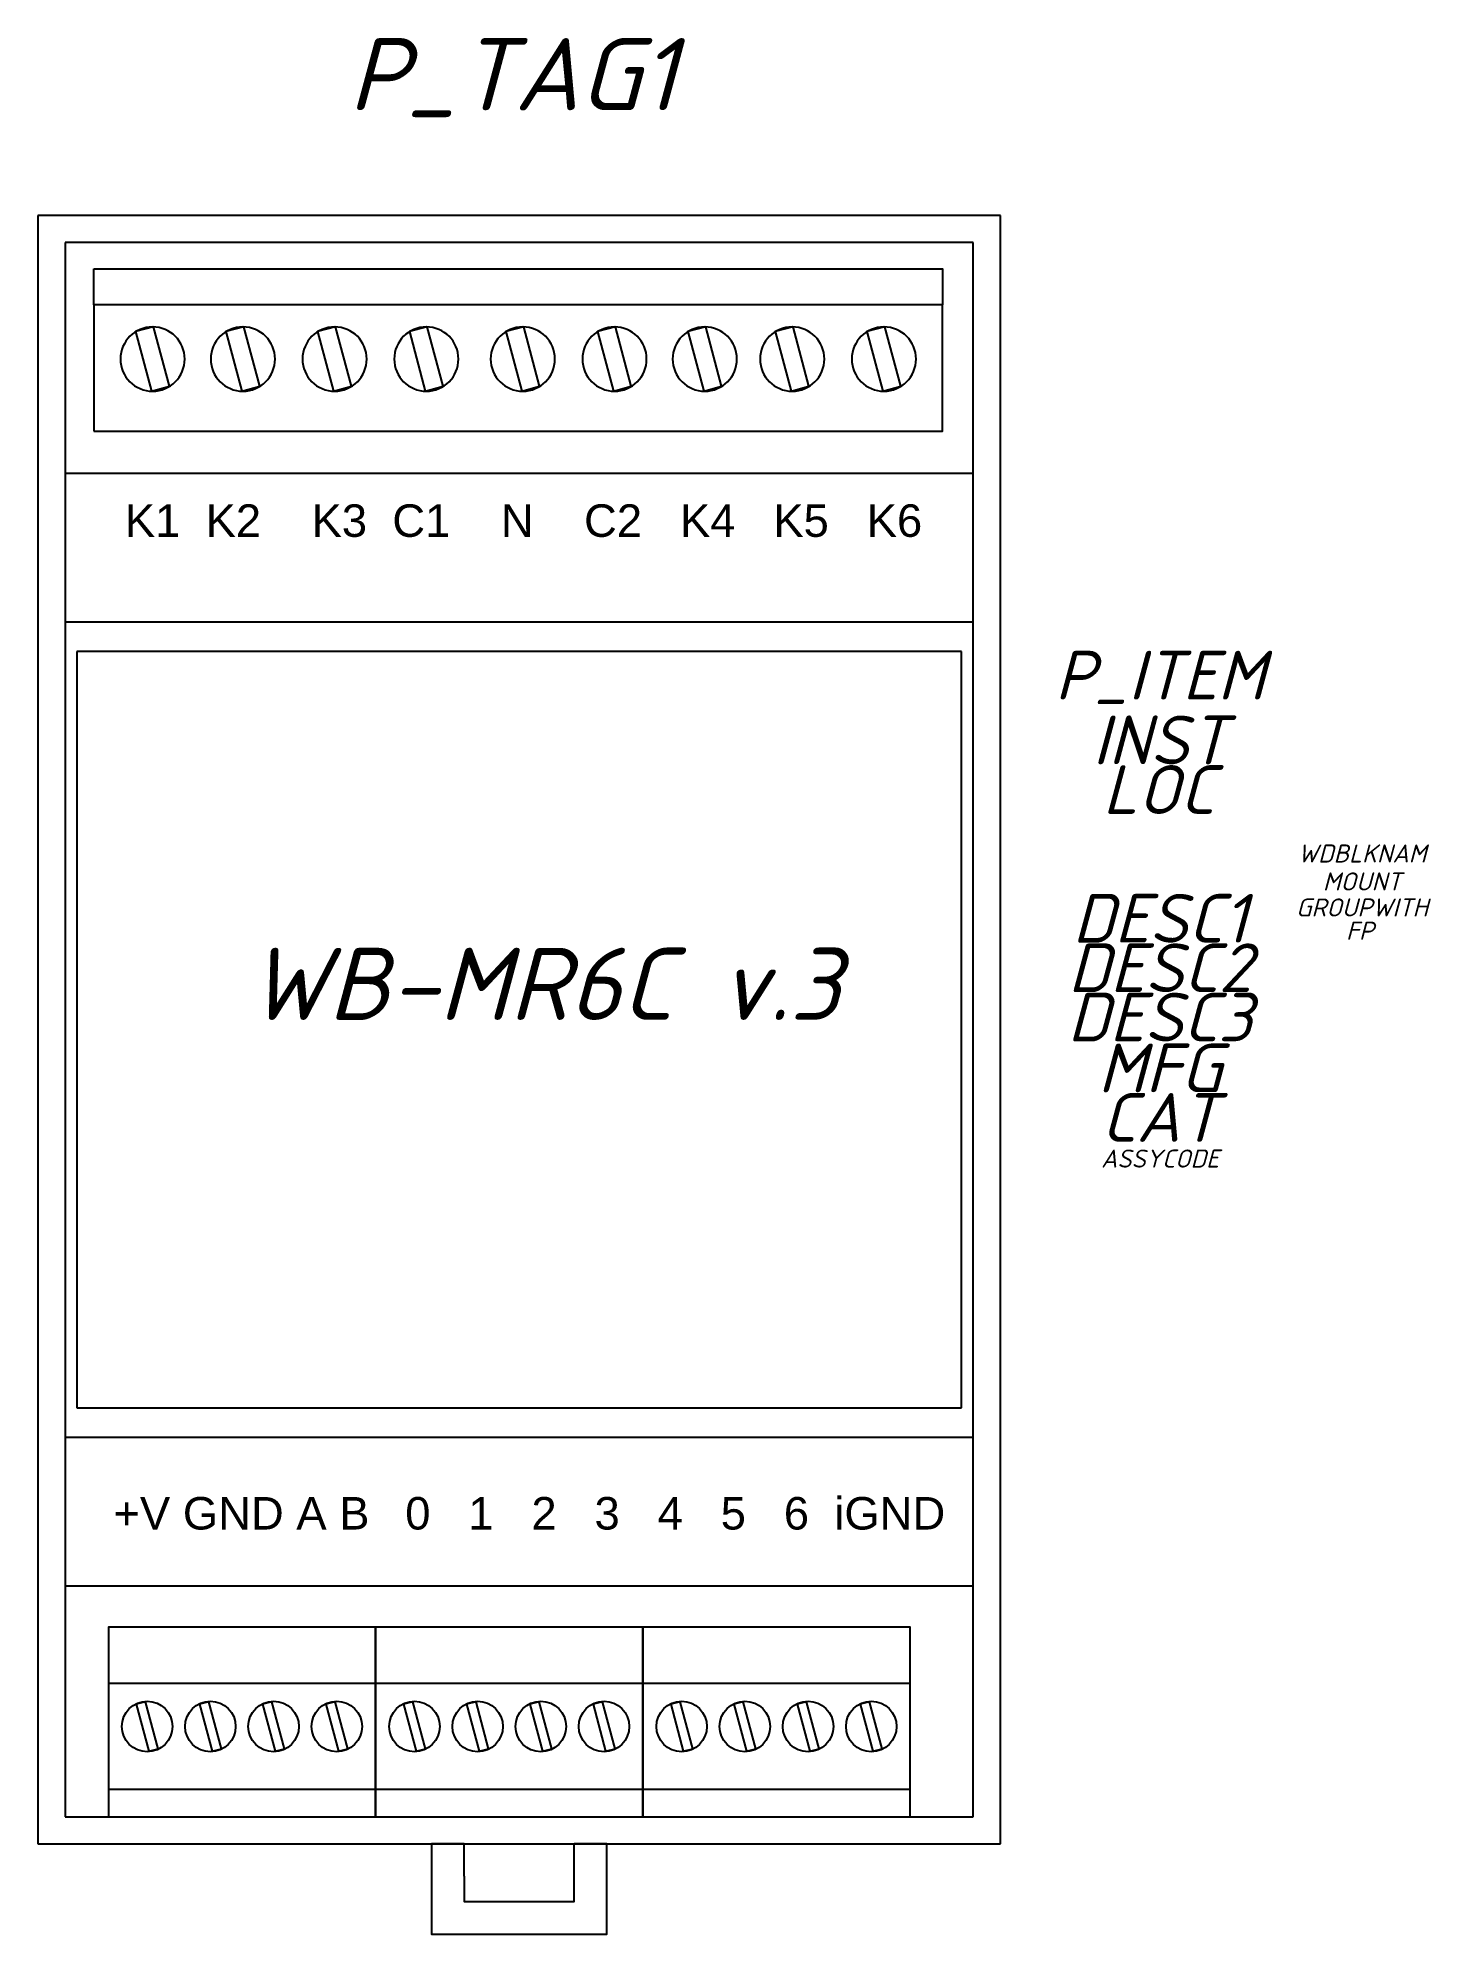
# Model space of a CAD drawing. Header units: millimetres. Extents: x 0 to 77, y -28 to 78.
import ezdxf
from ezdxf.enums import TextEntityAlignment as Align

# ---------------------------------------------------------------- set-up
doc = ezdxf.new("R2010")
doc.units = ezdxf.units.MM
doc.header["$LTSCALE"] = 6
doc.layers.add('Винты', color=8, linetype='Continuous')
doc.layers.add('Клеммники', color=125, linetype='Continuous')
doc.styles.add('WD_IEC', font='isocpeui.ttf', dxfattribs={"height": 2.5})
doc.styles.add('Подписи к клеммникам', font='arial.ttf', dxfattribs={"height": 1.8})

# ---------------------------------------------------------------- blocks, each defined once
blk = doc.blocks.new('*U0')
at = {"layer": 'Винты'}
blk.add_lwpolyline([(0.09, -1.37), (0.61, -1.24), (-0.09, 1.37), (-0.61, 1.24)], close=True, dxfattribs=at)
blk.add_circle((0, 0), 1.4, dxfattribs=at)
blk = doc.blocks.new('*U1')
at = {"layer": 'Клеммники', "color": 0, "linetype": 'ByBlock', "lineweight": -2, "transparency": 16777216}
for p in [(0, 0), (3.5, 0), (7, 0), (10.5, 0)]:
    blk.add_blockref('*U0', p, dxfattribs=at)

msp = doc.modelspace()

# ---------------------------------------------------------------- linework, layer by layer
for p, q in [((53.3, 67.67), (0, 67.67)), ((0, 67.67), (0, -22.53)), ((53.3, -22.53), (53.3, 67.67)), ((51.8, 66.17), (1.5, 66.17)), ((1.5, 66.17), (1.5, -21.03)), ((51.8, -21.03), (51.8, 66.17)), ((51.8, 53.38), (1.5, 53.38)), ((53.3, -8.24), (53.3, 53.38)), ((51.8, 45.14), (1.5, 45.14)), ((51.15, 43.52), (2.15, 43.52)), ((2.15, 43.52), (2.15, 1.62)), ((51.15, 1.62), (51.15, 43.52)), ((2.15, 1.62), (51.15, 1.62)), ((1.5, 0), (51.8, 0)), ((53.3, 0), (53.3, 0)), ((1.5, -8.24), (51.8, -8.24)), ((3.9, -10.53), (3.9, -10.53)), ((18.7, -10.53), (18.7, -10.53)), ((33.5, -10.53), (33.5, -10.53)), ((1.5, -21.03), (51.8, -21.03)), ((0, -22.53), (53.3, -22.53)), ((23.6, -24.33), (23.6, -22.53)), ((29.7, -24.33), (29.7, -22.53))]:
    msp.add_line(p, q)
for points in [[(0, 45.14), (0, 45.14), (0, 0)], [(23.6, -22.53), (21.8, -22.53), (21.8, -27.53), (31.5, -27.53), (31.5, -22.53), (29.7, -22.53)], [(23.6, -24.33), (23.6, -25.73), (29.7, -25.73), (29.7, -24.33)]]:
    msp.add_lwpolyline(points)
for points in [[(3.9, -21.03), (18.7, -21.03), (18.7, -10.53), (3.9, -10.53)], [(3.9, -13.63), (18.7, -13.63), (18.7, -10.53), (3.9, -10.53)], [(18.7, -21.03), (33.5, -21.03), (33.5, -10.53), (18.7, -10.53)], [(18.7, -13.63), (33.5, -13.63), (33.5, -10.53), (18.7, -10.53)], [(33.5, -21.03), (48.3, -21.03), (48.3, -10.53), (33.5, -10.53)], [(33.5, -13.63), (48.3, -13.63), (48.3, -10.53), (33.5, -10.53)], [(3.9, -21.03), (18.7, -21.03), (18.7, -19.53), (3.9, -19.53)], [(18.7, -21.03), (33.5, -21.03), (33.5, -19.53), (18.7, -19.53)], [(33.5, -21.03), (48.3, -21.03), (48.3, -19.53), (33.5, -19.53)]]:
    msp.add_lwpolyline(points, close=True)
at = {"layer": 'Винты'}
for p, q in [((6.4, 61.5), (5.41, 61.24)), ((5.41, 61.24), (6.29, 57.94)), ((7.28, 58.21), (6.4, 61.5)), ((11.4, 61.5), (10.41, 61.24)), ((10.41, 61.24), (11.29, 57.94)), ((12.28, 58.21), (11.4, 61.5)), ((16.48, 61.5), (15.49, 61.24)), ((15.49, 61.24), (16.37, 57.94)), ((17.36, 58.21), (16.48, 61.5)), ((21.56, 61.5), (20.57, 61.24)), ((20.57, 61.24), (21.45, 57.94)), ((22.44, 58.21), (21.56, 61.5)), ((26.9, 61.5), (25.91, 61.24)), ((25.91, 61.24), (26.79, 57.94)), ((27.78, 58.21), (26.9, 61.5)), ((31.98, 61.5), (30.99, 61.24)), ((30.99, 61.24), (31.87, 57.94)), ((32.86, 58.21), (31.98, 61.5)), ((36.98, 61.5), (35.99, 61.24)), ((35.99, 61.24), (36.87, 57.94)), ((37.86, 58.21), (36.98, 61.5)), ((41.82, 61.5), (40.83, 61.24)), ((40.83, 61.24), (41.71, 57.94)), ((42.7, 58.21), (41.82, 61.5)), ((46.9, 61.5), (45.91, 61.24)), ((45.91, 61.24), (46.79, 57.94)), ((47.78, 58.21), (46.9, 61.5)), ((6.29, 57.94), (7.28, 58.21)), ((11.29, 57.94), (12.28, 58.21)), ((16.37, 57.94), (17.36, 58.21)), ((21.45, 57.94), (22.44, 58.21)), ((26.79, 57.94), (27.78, 58.21)), ((31.87, 57.94), (32.86, 58.21)), ((36.87, 57.94), (37.86, 58.21)), ((41.71, 57.94), (42.7, 58.21)), ((46.79, 57.94), (47.78, 58.21))]:
    msp.add_line(p, q, dxfattribs=at)
for centre, start, end in [((6.35, 59.72), 0, 180), ((11.35, 59.72), 0, 180), ((16.43, 59.72), 0, 180), ((21.51, 59.72), 0, 180), ((26.85, 59.72), 0, 180), ((31.93, 59.72), 0, 180), ((36.93, 59.72), 0, 180), ((41.77, 59.72), 0, 180), ((46.85, 59.72), 0, 180), ((6.35, 59.72), 180, 0), ((11.35, 59.72), 180, 0), ((16.43, 59.72), 180, 0), ((21.51, 59.72), 180, 0), ((26.85, 59.72), 180, 0), ((31.93, 59.72), 180, 0), ((36.93, 59.72), 180, 0), ((41.77, 59.72), 180, 0), ((46.85, 59.72), 180, 0)]:
    msp.add_arc(centre, 1.78, start, end, dxfattribs=at)
at = {"layer": 'Клеммники', "lineweight": 25}
for points in [[(3.1, 64.72), (50.1, 64.72), (50.1, 62.72), (3.1, 62.72)], [(3.1, 55.72), (50.1, 55.72), (50.1, 62.72), (3.1, 62.72)]]:
    msp.add_lwpolyline(points, close=True, dxfattribs=at)

# ---------------------------------------------------------------- block references
for p in [(6.05, -16.03), (20.85, -16.03), (35.65, -16.03)]:
    msp.add_blockref('*U1', p)

# ---------------------------------------------------------------- texts
at = {"style": 'Подписи к клеммникам'}
for s, p in [('K1  K2    K3  C1    N    C2   K4   K5   K6 ', (4.81, 49.87)), ('+V GND A B', (4.18, -5.12)), ('0   1   2   3   4   5   6  iGND', (20.34, -5.12))]:
    msp.add_text(s, height=1.8, dxfattribs=at).set_placement(p)
at = {"insert": (11.59, 27.11), "char_height": 4, "attachment_point": 1, "style": 'WD_IEC'}
msp.add_mtext_dynamic_manual_height_columns('WB-MR6C v.3', width=41.9231, gutter_width=12.5, heights=[0], dxfattribs=at)
at = {"style": 'WD_IEC'}
for tag, height, p in [('P_TAG1', 4, (26.28, 73.5)), ('DESC1', 2.7, (62.13, 27.39)), ('DESC2', 2.7, (62.13, 24.65)), ('DESC3', 2.7, (62.13, 21.92))]:
    msp.add_attdef(tag, text='', height=height, dxfattribs=at).set_placement(p, align=Align.CENTER)
for tag, text, height, flags, p in [('P_ITEM', '', 2.7, 1, (62.13, 40.86)), ('INST', '', 2.7, 1, (62.13, 37.27)), ('LOC', '', 2.7, 1, (62.06, 34.52)), ('WDBLKNAM', 'AM', 1, 1, (73.33, 31.83)), ('MOUNT', '', 1, 1, (73.33, 30.28)), ('GROUPWITH', '', 1, 1, (73.33, 28.84)), ('FP', '', 1, 1, (73.21, 27.55)), ('MFG', '', 2.7, 1, (62.13, 19.1)), ('CAT', '', 2.7, 1, (62.13, 16.36)), ('ASSYCODE', '', 1, 9, (62.14, 14.93))]:
    msp.add_attdef(tag, text=text, height=height, dxfattribs=dict(at, flags=flags)).set_placement(p, align=Align.CENTER)

doc.saveas('drawing.dxf')
